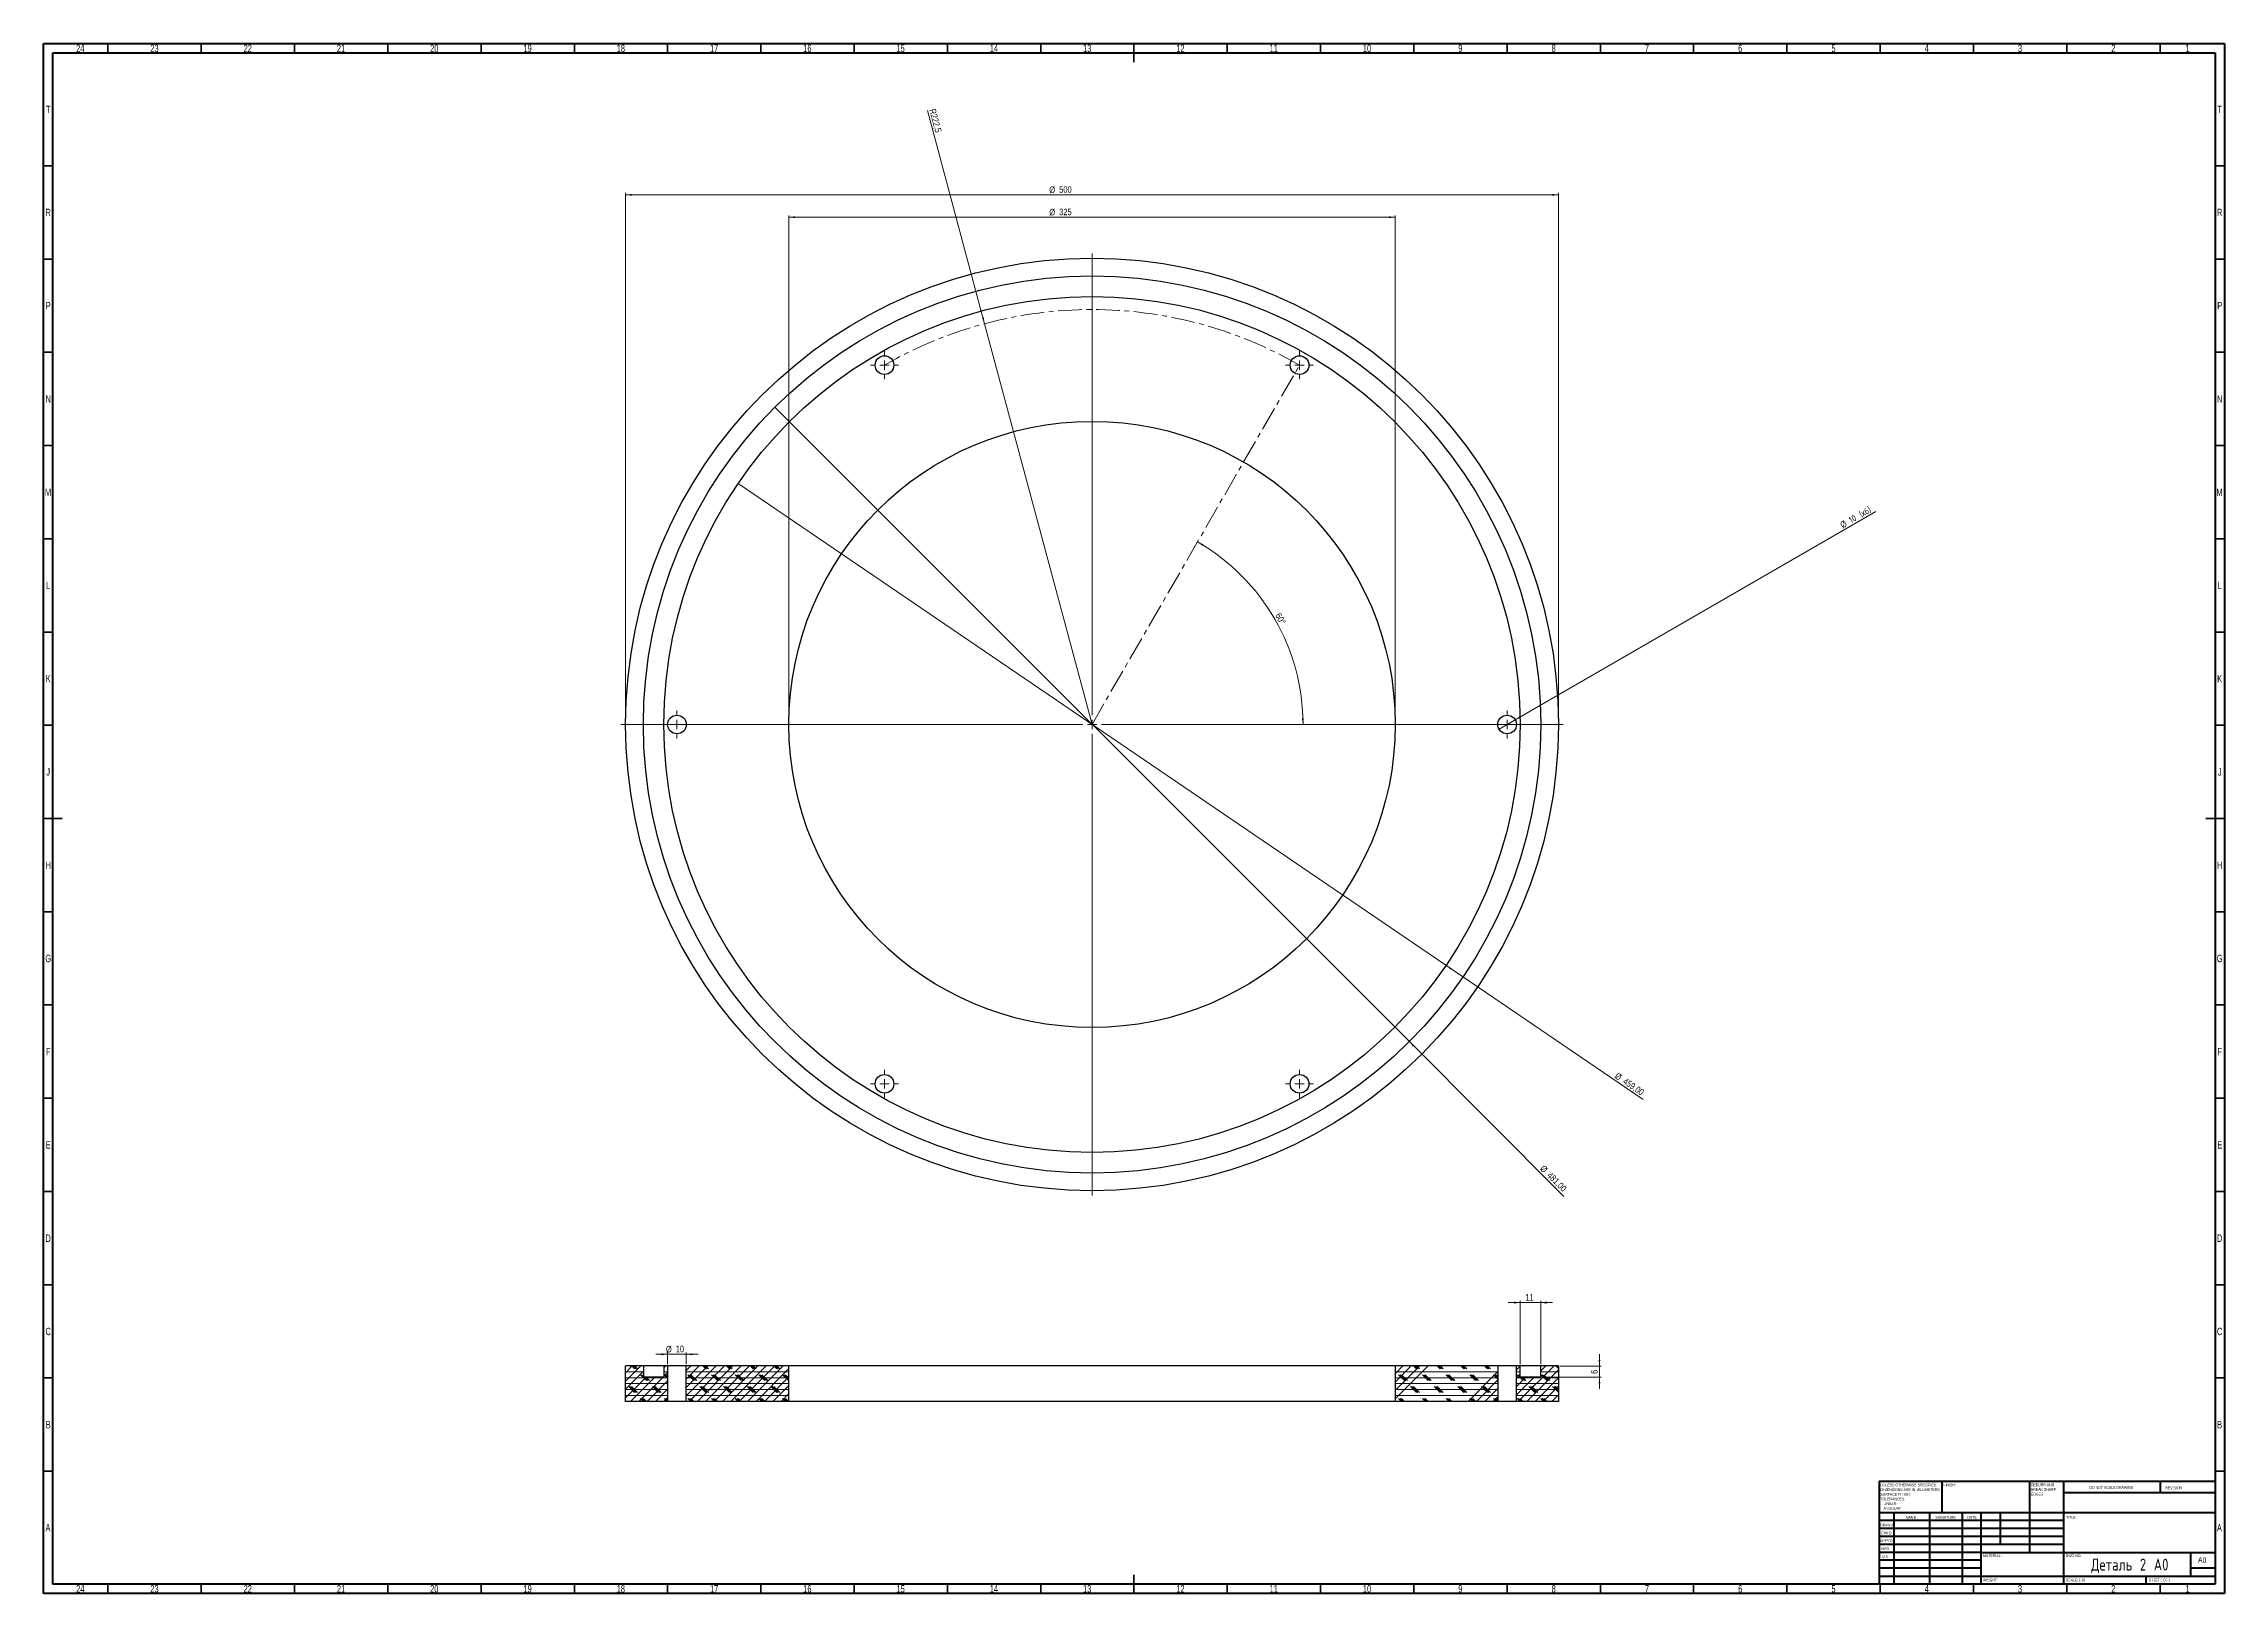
# Model space of a CAD drawing. Header units: millimetres. Extents: x 15 to 1184, y 5 to 836.
import ezdxf

# ---------------------------------------------------------------- set-up
doc = ezdxf.new("R2010")
doc.units = ezdxf.units.MM
doc.linetypes.add('CENTERX2', pattern=[20.32, 12.7, -2.54, 2.54, -2.54])
doc.styles.add('SLDTEXTSTYLE0', font='TXT', dxfattribs={"width": 0.75})
doc.styles.add('SLDTEXTSTYLE1', font='TXT', dxfattribs={"width": 0.686449})
doc.styles.add('SLDTEXTSTYLE2', font='TXT', dxfattribs={"width": 0.6875})
doc.styles.add('SLDTEXTSTYLE3', font='TXT', dxfattribs={"width": 0.75, "bigfont": 'bigfont'})
doc.dimstyles.new('SLDDIMSTYLE0', dxfattribs={"dimtxt": 3.5, "dimasz": 3.302, "dimexe": 0, "dimexo": 0.0625, "dimgap": 0.875, "dimtad": 1, "dimdec": 1, "dimrnd": 1e-09, "dimzin": 12, "dimdsep": 46, "dimtxsty": 'SLDTEXTSTYLE0', "dimsah": 1, "dimcen": 0, "dimadec": 0, "dimazin": 3, "dimtfac": 1, "dimtdec": 1, "dimtofl": 0, "dimtmove": 0, "dimatfit": 3, "dimfxl": 1, "dimfrac": 2, "dimtolj": 1, "dimtzin": 12, "dimarcsym": 0})
doc.dimstyles.new('SLDDIMSTYLE1', dxfattribs={"dimtxt": 3.5, "dimasz": 3.302, "dimexe": 0, "dimexo": 0.0625, "dimgap": 0.875, "dimtad": 1, "dimdec": 4, "dimzin": 12, "dimdsep": 46, "dimtxsty": 'SLDTEXTSTYLE0', "dimsah": 1, "dimcen": 0.09, "dimazin": 3, "dimtfac": 1, "dimtofl": 0, "dimtmove": 0, "dimatfit": 3, "dimfxl": 1, "dimfrac": 2, "dimtolj": 1, "dimtzin": 12, "dimarcsym": 0})
doc.dimstyles.new('SLDDIMSTYLE2', dxfattribs={"dimtxt": 3.5, "dimasz": 3.302, "dimexe": 0, "dimexo": 0.0625, "dimgap": 0.875, "dimtad": 1, "dimdec": 0, "dimrnd": 1e-09, "dimzin": 12, "dimdsep": 46, "dimtxsty": 'SLDTEXTSTYLE0', "dimsah": 1, "dimcen": 0.09, "dimadec": 0, "dimazin": 3, "dimtfac": 1, "dimtdec": 0, "dimtofl": 0, "dimtmove": 0, "dimatfit": 3, "dimfxl": 1, "dimfrac": 2, "dimtolj": 1, "dimtzin": 12, "dimarcsym": 0})
doc.dimstyles.new('SLDDIMSTYLE3', dxfattribs={"dimtxt": 3.5, "dimasz": 3.302, "dimexe": 0, "dimexo": 0.0625, "dimgap": 0.875, "dimtad": 1, "dimdec": 0, "dimrnd": 1e-09, "dimzin": 12, "dimdsep": 46, "dimtxsty": 'SLDTEXTSTYLE0', "dimblk1": 'NONE', "dimsah": 1, "dimcen": 0, "dimadec": 0, "dimazin": 3, "dimtfac": 1, "dimtdec": 0, "dimtmove": 0, "dimatfit": 3, "dimldrblk": 'NONE', "dimfxl": 1, "dimfrac": 2, "dimtolj": 1, "dimtzin": 12, "dimarcsym": 0})
doc.dimstyles.new('SLDDIMSTYLE4', dxfattribs={"dimtxt": 3.5, "dimasz": 3.302, "dimexe": 0, "dimexo": 0.0625, "dimgap": 0.875, "dimtad": 1, "dimrnd": 1e-09, "dimzin": 12, "dimdsep": 46, "dimtxsty": 'SLDTEXTSTYLE0', "dimblk1": 'NONE', "dimsah": 1, "dimcen": 0, "dimadec": 0, "dimazin": 3, "dimtfac": 1, "dimtmove": 0, "dimatfit": 3, "dimldrblk": 'NONE', "dimfxl": 1, "dimfrac": 2, "dimtolj": 1, "dimtzin": 12, "dimarcsym": 0})
doc.dimstyles.new('SLDDIMSTYLE5', dxfattribs={"dimtxt": 3.5, "dimasz": 3.302, "dimexe": 0, "dimexo": 0.0625, "dimgap": 0.875, "dimtad": 1, "dimdec": 0, "dimrnd": 1e-09, "dimzin": 12, "dimdsep": 46, "dimtxsty": 'SLDTEXTSTYLE0', "dimsah": 1, "dimcen": 0.09, "dimadec": 0, "dimazin": 3, "dimtfac": 1, "dimtdec": 0, "dimtmove": 0, "dimatfit": 0, "dimfxl": 1, "dimfrac": 2, "dimtolj": 1, "dimtzin": 12, "dimarcsym": 0})
pattern_1 = [(0, (0, 0), (0, 3.175), []), (135, (1.5875, -1.5875), (-6.35, -6.35), [4.49013, -4.49013]), (135, (2.381, -1.5875), (-6.35, -6.35), [4.49013, -4.49013]), (135, (3.175, -1.5875), (-6.35, -6.35), [4.49013, -4.49013])]

# ---------------------------------------------------------------- blocks, each defined once
blk = doc.blocks.new('SW_NOTE_0')
at = {"color": 0, "linetype": 'Continuous', "lineweight": 0, "char_height": 1.5, "attachment_point": 1, "style": 'SLDTEXTSTYLE0'}
for s, insert in [('UNLESS OTHERWISE SPECIFIED:', (0, 1.9)), ('TOLERANCES:', (0, -5.6)), ('DIMENSIONS ARE IN MILLIMETERS', (0, -0.6)), ('SURFACE FINISH:', (0, -3.1)), ('ANGULAR:', (1.7, -10.6)), ('LINEAR:', (1.7, -8.1))]:
    blk.add_mtext(s, dxfattribs=dict(at, insert=insert))
blk = doc.blocks.new('SW_NOTE_0_1')
at = {"color": 0, "linetype": 'Continuous', "lineweight": 0, "char_height": 1.5, "attachment_point": 1, "style": 'SLDTEXTSTYLE0'}
for s, insert in [('DEBURR AND', (0, 1.9)), ('BREAK SHARP', (0, -0.6)), ('EDGES', (0, -3.1))]:
    blk.add_mtext(s, dxfattribs=dict(at, insert=insert))
blk = doc.blocks.new('_D')
at = {"color": 7, "linetype": 'Continuous', "lineweight": 0}
for q in [(488.8, 800.2), (577, 470.9)]:
    blk.add_line((519.4, 685.8), q, dxfattribs=at)
at = {"color": 7, "linetype": 'Continuous', "lineweight": 18}
blk.add_solid([(519.4, 685.8), (519, 689.2), (518.1, 688.9)], dxfattribs=at)
at = {"color": 7, "linetype": 'Continuous', "lineweight": 18, "insert": (493.1, 801.4), "char_height": 3.5, "attachment_point": 1, "rotation": 285, "style": 'SLDTEXTSTYLE0'}
blk.add_mtext('R222,5', dxfattribs=at)
blk = doc.blocks.new('_D_1')
at = {"color": 7, "linetype": 'Continuous', "lineweight": 18}
blk.add_arc((577, 470.9), 113.1, 0, 60, dxfattribs=at)
for points in [[(633.5, 568.8), (636.1, 566.7), (636.6, 567.6)], [(690.1, 470.9), (690.5, 474.2), (689.5, 474.2)]]:
    blk.add_solid(points, dxfattribs=at)
at = {"color": 7, "linetype": 'Continuous', "lineweight": 18, "insert": (678.1, 531.1), "char_height": 3.5, "attachment_point": 1, "rotation": 299.0673, "style": 'SLDTEXTSTYLE0'}
blk.add_mtext('60°', dxfattribs=at)
blk = doc.blocks.new('_D_2')
at = {"color": 7, "linetype": 'Continuous', "lineweight": 0}
for p, q in [((327, 471.9), (327, 755.9)), ((327, 754.9), (827, 754.9)), ((827, 471.9), (827, 755.9))]:
    blk.add_line(p, q, dxfattribs=at)
at = {"color": 7, "linetype": 'Continuous', "lineweight": 18}
for points in [[(327, 754.9), (330.3, 754.4), (330.3, 755.4)], [(827, 754.9), (823.7, 755.4), (823.7, 754.4)]]:
    blk.add_solid(points, dxfattribs=at)
at = {"color": 7, "linetype": 'Continuous', "lineweight": 18, "char_height": 3.5, "attachment_point": 1, "style": 'SLDTEXTSTYLE0'}
for s, insert in [('%%c', (554.1, 759.4)), ('500', (559.4, 759.5))]:
    blk.add_mtext(s, dxfattribs=dict(at, insert=insert))
blk = doc.blocks.new('_D_3')
at = {"color": 7, "linetype": 'Continuous', "lineweight": 0}
for p, q in [((414.5, 471.9), (414.5, 743.9)), ((414.5, 742.9), (739.5, 742.9)), ((739.5, 471.9), (739.5, 743.9))]:
    blk.add_line(p, q, dxfattribs=at)
at = {"color": 7, "linetype": 'Continuous', "lineweight": 18}
for points in [[(414.5, 742.9), (417.8, 742.4), (417.8, 743.4)], [(739.5, 742.9), (736.2, 743.4), (736.2, 742.4)]]:
    blk.add_solid(points, dxfattribs=at)
at = {"color": 7, "linetype": 'Continuous', "lineweight": 18, "char_height": 3.5, "attachment_point": 1, "style": 'SLDTEXTSTYLE0'}
for s, insert in [('%%c', (554.1, 747.4)), ('325', (559.4, 747.5))]:
    blk.add_mtext(s, dxfattribs=dict(at, insert=insert))
blk = doc.blocks.new('_D_4')
at = {"color": 7, "linetype": 'Continuous', "lineweight": 0}
for q in [(997.2, 585.1), (795.2, 468.4)]:
    blk.add_line((803.8, 473.4), q, dxfattribs=at)
at = {"color": 7, "linetype": 'Continuous', "lineweight": 18}
blk.add_solid([(803.8, 473.4), (806.9, 474.6), (806.4, 475.5)], dxfattribs=at)
at = {"color": 7, "linetype": 'Continuous', "lineweight": 18, "char_height": 3.5, "attachment_point": 1, "rotation": 30}
for s, insert, style in [('10 (х6)', (982.2, 581.7), 'SLDTEXTSTYLE3'), ('%%c', (977.6, 579), 'SLDTEXTSTYLE0')]:
    blk.add_mtext(s, dxfattribs=dict(at, insert=insert, style=style))
blk = doc.blocks.new('_None')
blk = doc.blocks.new('_D_5')
at = {"color": 7, "linetype": 'Continuous', "lineweight": 0}
for q in [(406.9, 641), (830, 217.9)]:
    blk.add_line((747.1, 300.9), q, dxfattribs=at)
at = {"color": 7, "linetype": 'Continuous', "lineweight": 18}
blk.add_solid([(747.1, 300.9), (749, 298.2), (749.8, 298.9)], dxfattribs=at)
at = {"color": 7, "linetype": 'Continuous', "lineweight": 18, "char_height": 3.5, "attachment_point": 1, "rotation": 315, "style": 'SLDTEXTSTYLE0'}
for s, insert in [('%%c', (819.4, 234.9)), ('481,00', (823.1, 231.2))]:
    blk.add_mtext(s, dxfattribs=dict(at, insert=insert))
blk = doc.blocks.new('_D_6')
at = {"color": 7, "linetype": 'Continuous', "lineweight": 0}
for q in [(387.3, 600.1), (872.4, 269.8)]:
    blk.add_line((766.7, 341.8), q, dxfattribs=at)
at = {"color": 7, "linetype": 'Continuous', "lineweight": 18}
blk.add_solid([(766.7, 341.8), (769.2, 339.5), (769.7, 340.3)], dxfattribs=at)
at = {"color": 7, "linetype": 'Continuous', "lineweight": 18, "char_height": 3.5, "attachment_point": 1, "rotation": 325.7544, "style": 'SLDTEXTSTYLE0'}
for s, insert in [('%%c', (858.8, 284.5)), ('459,00', (863.2, 281.6))]:
    blk.add_mtext(s, dxfattribs=dict(at, insert=insert))
blk = doc.blocks.new('SW_CENTERMARKSYMBOL_0')
at = {"color": 0, "linetype": 'Continuous', "lineweight": 18}
for p, q in [((0, 5), (0, 252.5)), ((-5, 0), (-252.5, 0)), ((0, 0), (-2.5, 0)), ((0, 0), (0, 2.5)), ((0, 0), (0, -2.5)), ((0, 0), (2.5, 0)), ((5, 0), (252.5, 0)), ((0, -5), (0, -252.5))]:
    blk.add_line(p, q, dxfattribs=at)
blk = doc.blocks.new('SW_CENTERMARKSYMBOL_1')
at = {"color": 0, "linetype": 'Continuous', "lineweight": 18}
for p, q in [((-5, 0), (-7.5, 0)), ((0, 0), (-2.5, 0)), ((0, 5), (0, 7.5)), ((0, 0), (0, 2.5)), ((0, 0), (0, -2.5)), ((0, 0), (2.5, 0)), ((5, 0), (7.5, 0)), ((0, -5), (0, -7.5))]:
    blk.add_line(p, q, dxfattribs=at)
blk = doc.blocks.new('SW_CENTERMARKSYMBOL_2')
at = {"color": 0, "linetype": 'Continuous', "lineweight": 18}
for p, q in [((-5, 0), (-7.5, 0)), ((0, 0), (-2.5, 0)), ((0, 5), (0, 7.5)), ((0, 0), (0, 2.5)), ((0, 0), (0, -2.5)), ((0, 0), (2.5, 0)), ((5, 0), (7.5, 0)), ((0, -5), (0, -7.5))]:
    blk.add_line(p, q, dxfattribs=at)
blk = doc.blocks.new('SW_CENTERMARKSYMBOL_3')
at = {"color": 0, "linetype": 'Continuous', "lineweight": 18}
for p, q in [((-5, 0), (-7.5, 0)), ((0, 0), (-2.5, 0)), ((0, 5), (0, 7.5)), ((0, 0), (0, 2.5)), ((0, 0), (0, -2.5)), ((0, 0), (2.5, 0)), ((5, 0), (7.5, 0)), ((0, -5), (0, -7.5))]:
    blk.add_line(p, q, dxfattribs=at)
blk = doc.blocks.new('SW_CENTERMARKSYMBOL_4')
at = {"color": 0, "linetype": 'Continuous', "lineweight": 18}
for p, q in [((-5, 0), (-7.5, 0)), ((0, 0), (-2.5, 0)), ((0, 5), (0, 7.5)), ((0, 0), (0, 2.5)), ((0, 0), (0, -2.5)), ((0, 0), (2.5, 0)), ((5, 0), (7.5, 0)), ((0, -5), (0, -7.5))]:
    blk.add_line(p, q, dxfattribs=at)
blk = doc.blocks.new('SW_CENTERMARKSYMBOL_5')
at = {"color": 0, "linetype": 'Continuous', "lineweight": 18}
for p, q in [((-5, 0), (-7.5, 0)), ((0, 0), (-2.5, 0)), ((0, 5), (0, 7.5)), ((0, 0), (0, 2.5)), ((0, 0), (0, -2.5)), ((0, 0), (2.5, 0)), ((5, 0), (7.5, 0)), ((0, -5), (0, -7.5))]:
    blk.add_line(p, q, dxfattribs=at)
blk = doc.blocks.new('SW_CENTERMARKSYMBOL_6')
at = {"color": 0, "linetype": 'Continuous', "lineweight": 18}
for p, q in [((-5, 0), (-7.5, 0)), ((0, 0), (-2.5, 0)), ((0, 5), (0, 7.5)), ((0, 0), (0, 2.5)), ((0, 0), (0, -2.5)), ((0, 0), (2.5, 0)), ((5, 0), (7.5, 0)), ((0, -5), (0, -7.5))]:
    blk.add_line(p, q, dxfattribs=at)
blk = doc.blocks.new('SW_HATCH_0')
at = {"color": 0, "linetype": 'Continuous', "lineweight": 0}
for p, q in [((0, 0), (-3.6, -3.6)), ((4.5, 0), (-3.6, -8.1)), ((18, 0), (16.9, -1)), ((5.9, -3), (-3.6, -12.5)), ((7.5, -6), (-3.6, -17)), ((12, -6), (-1, -19)), ((16.5, -6), (3.5, -19)), ((18.9, -8), (7.9, -19)), ((18.9, -3.5), (16.9, -5.5)), ((18.9, -12.5), (12.4, -19)), ((18.9, -17), (16.9, -19))]:
    blk.add_line(p, q, dxfattribs=at)
blk = doc.blocks.new('SW_HATCH_1')
at = {"color": 0, "linetype": 'Continuous', "lineweight": 0}
for p, q in [((0, 0), (-2.5, -2.5)), ((4.5, 0), (-2.5, -7)), ((9, 0), (-2.5, -11.5)), ((13.5, 0), (-2.5, -16)), ((18, 0), (-1, -19)), ((22.5, 0), (3.5, -19)), ((26.9, 0), (7.9, -19)), ((31.4, 0), (12.4, -19)), ((35.9, 0), (16.9, -19)), ((40.4, 0), (21.4, -19)), ((44.9, 0), (25.9, -19)), ((49.4, 0), (30.4, -19)), ((52.5, -1.4), (34.9, -19)), ((52.5, -5.9), (39.4, -19)), ((52.5, -10.4), (43.9, -19)), ((52.5, -14.8), (48.4, -19))]:
    blk.add_line(p, q, dxfattribs=at)
blk = doc.blocks.new('SW_HATCH_2')
at = {"color": 0, "linetype": 'Continuous', "lineweight": 0}
for p, q in [((0, 0), (-4.2, -4.2)), ((4.5, 0), (-4.2, -8.6)), ((9, 0), (-4.2, -13.1)), ((13.5, 0), (-4.2, -17.6)), ((50.8, -3), (34.9, -19)), ((50.8, -7.5), (39.4, -19)), ((50.8, -12), (43.9, -19)), ((50.8, -16.5), (48.4, -19))]:
    blk.add_line(p, q, dxfattribs=at)
blk = doc.blocks.new('SW_HATCH_3')
at = {"color": 0, "linetype": 'Continuous', "lineweight": 0}
for p, q in [((0, 0), (-2, -2)), ((18, 0), (-1, -19)), ((13.5, 0), (11, -2.5)), ((0, -4.5), (-2, -6.5)), ((3, -6), (-2, -11)), ((7.5, -6), (-2, -15.5)), ((20.5, -2), (3.5, -19)), ((20.5, -6.4), (8, -19)), ((20.5, -10.9), (12.4, -19)), ((20.5, -15.4), (16.9, -19))]:
    blk.add_line(p, q, dxfattribs=at)
blk = doc.blocks.new('_D_7')
at = {"color": 7, "linetype": 'Continuous', "lineweight": 0}
for p, q in [((849, 126.9), (849, 133.3)), ((818.5, 120.9), (850, 120.9)), ((828, 126.9), (850, 126.9)), ((849, 120.9), (849, 126.9)), ((849, 120.9), (849, 114.6))]:
    blk.add_line(p, q, dxfattribs=at)
at = {"color": 7, "linetype": 'Continuous', "lineweight": 18}
for points in [[(849, 126.9), (849.5, 130.2), (848.5, 130.2)], [(849, 120.9), (848.5, 117.6), (849.5, 117.6)]]:
    blk.add_solid(points, dxfattribs=at)
at = {"color": 7, "linetype": 'Continuous', "lineweight": 18, "insert": (844.5, 122.7), "char_height": 3.5, "attachment_point": 1, "rotation": 90, "style": 'SLDTEXTSTYLE0'}
blk.add_mtext('6', dxfattribs=at)
blk = doc.blocks.new('_D_8')
at = {"color": 7, "linetype": 'Continuous', "lineweight": 0}
for p, q in [((806.5, 160.9), (800.1, 160.9)), ((806.5, 127.9), (806.5, 161.9)), ((817.5, 160.9), (806.5, 160.9)), ((817.5, 127.9), (817.5, 161.9)), ((817.5, 160.9), (823.8, 160.9))]:
    blk.add_line(p, q, dxfattribs=at)
at = {"color": 7, "linetype": 'Continuous', "lineweight": 18}
for points in [[(806.5, 160.9), (803.2, 161.5), (803.2, 160.4)], [(817.5, 160.9), (820.8, 160.4), (820.8, 161.5)]]:
    blk.add_solid(points, dxfattribs=at)
at = {"color": 7, "linetype": 'Continuous', "lineweight": 18, "insert": (809.3, 165.5), "char_height": 3.5, "attachment_point": 1, "style": 'SLDTEXTSTYLE0'}
blk.add_mtext('11', dxfattribs=at)
blk = doc.blocks.new('_D_9')
at = {"color": 7, "linetype": 'Continuous', "lineweight": 0}
for p, q in [((349.5, 133.2), (343.1, 133.2)), ((349.5, 127.9), (349.5, 134.2)), ((359.5, 133.2), (349.5, 133.2)), ((359.5, 127.9), (359.5, 134.2)), ((359.5, 133.2), (365.8, 133.2))]:
    blk.add_line(p, q, dxfattribs=at)
at = {"color": 7, "linetype": 'Continuous', "lineweight": 18}
for points in [[(349.5, 133.2), (346.2, 133.7), (346.2, 132.7)], [(359.5, 133.2), (362.8, 132.7), (362.8, 133.7)]]:
    blk.add_solid(points, dxfattribs=at)
at = {"color": 7, "linetype": 'Continuous', "lineweight": 18, "char_height": 3.5, "attachment_point": 1, "style": 'SLDTEXTSTYLE0'}
for s, insert in [('%%c', (348.6, 137.7)), ('10', (353.8, 137.8))]:
    blk.add_mtext(s, dxfattribs=dict(at, insert=insert))

msp = doc.modelspace()

# ---------------------------------------------------------------- hatches: boundary and pattern name
at = {"linetype": 'Continuous', "lineweight": 18}
h = msp.add_hatch(dxfattribs=at)
h.set_pattern_fill('CORK', style=0)
h.set_pattern_definition(pattern_1)
h.paths.add_polyline_path([(336.49801, 126.94414), (326.99801, 126.94414), (326.99801, 107.94414), (349.49801, 107.94414), (349.49801, 126.94414), (347.49801, 126.94414), (347.49801, 120.94414), (336.49801, 120.94414)], flags=0)
h = msp.add_hatch(dxfattribs=at)
h.set_pattern_fill('CORK', style=0)
h.set_pattern_definition(pattern_1)
h.paths.add_polyline_path([(414.49801, 107.94414), (414.49801, 126.94414), (359.49801, 126.94414), (359.49801, 107.94414)], flags=0)
h = msp.add_hatch(dxfattribs=at)
h.set_pattern_fill('CORK', style=0)
h.set_pattern_definition(pattern_1)
h.paths.add_polyline_path([(739.49801, 126.94414), (739.49801, 107.94414), (794.49801, 107.94414), (794.49801, 126.94414)], flags=0)
h = msp.add_hatch(dxfattribs=at)
h.set_pattern_fill('CORK', style=0)
h.set_pattern_definition(pattern_1)
h.paths.add_polyline_path([(826.99801, 126.94414), (817.49801, 126.94414), (817.49801, 120.94414), (806.49801, 120.94414), (806.49801, 126.94414), (804.49801, 126.94414), (804.49801, 107.94414), (826.99801, 107.94414)], flags=0)

# ---------------------------------------------------------------- linework, layer by layer
at = {"color": 7, "linetype": 'Continuous', "lineweight": 70}
for p, q in [((15, 5), (15, 836)), ((15, 836), (1184, 836)), ((20, 10), (20, 831)), ((20, 831), (1179, 831)), ((1179, 831), (1179, 10)), ((1184, 836), (1184, 5)), ((1184, 5), (15, 5)), ((1179, 10), (20, 10))]:
    msp.add_line(p, q, dxfattribs=at)
at = {"color": 7, "linetype": 'Continuous', "lineweight": 35}
for p, q in [((49.5, 831), (49.5, 836)), ((99.5, 831), (99.5, 836)), ((149.5, 831), (149.5, 836)), ((199.5, 831), (199.5, 836)), ((249.5, 831), (249.5, 836)), ((299.5, 831), (299.5, 836)), ((349.5, 831), (349.5, 836)), ((399.5, 831), (399.5, 836)), ((449.5, 831), (449.5, 836)), ((499.5, 831), (499.5, 836)), ((549.5, 831), (549.5, 836)), ((599.5, 836), (599.5, 826)), ((599.5, 831), (599.5, 836)), ((649.5, 831), (649.5, 836)), ((699.5, 831), (699.5, 836)), ((749.5, 831), (749.5, 836)), ((799.5, 831), (799.5, 836)), ((849.5, 831), (849.5, 836)), ((899.5, 831), (899.5, 836)), ((949.5, 831), (949.5, 836)), ((999.5, 831), (999.5, 836)), ((1049.5, 831), (1049.5, 836)), ((1099.5, 831), (1099.5, 836)), ((1149.5, 831), (1149.5, 836)), ((20, 770.5), (15, 770.5)), ((1179, 770.5), (1184, 770.5)), ((20, 720.5), (15, 720.5)), ((1179, 720.5), (1184, 720.5)), ((20, 670.5), (15, 670.5)), ((1179, 670.5), (1184, 670.5)), ((20, 620.5), (15, 620.5)), ((1179, 620.5), (1184, 620.5)), ((20, 570.5), (15, 570.5)), ((1179, 570.5), (1184, 570.5)), ((20, 520.5), (15, 520.5)), ((1179, 520.5), (1184, 520.5)), ((20, 470.5), (15, 470.5)), ((1179, 470.5), (1184, 470.5)), ((15, 420.5), (25, 420.5)), ((20, 420.5), (15, 420.5)), ((1184, 420.5), (1174, 420.5)), ((1179, 420.5), (1184, 420.5)), ((20, 370.5), (15, 370.5)), ((1179, 370.5), (1184, 370.5)), ((20, 320.5), (15, 320.5)), ((1179, 320.5), (1184, 320.5)), ((20, 270.5), (15, 270.5)), ((1179, 270.5), (1184, 270.5)), ((20, 220.5), (15, 220.5)), ((1179, 220.5), (1184, 220.5)), ((20, 170.5), (15, 170.5)), ((1179, 170.5), (1184, 170.5)), ((20, 120.5), (15, 120.5)), ((1179, 120.5), (1184, 120.5)), ((20, 70.5), (15, 70.5)), ((1179, 70.5), (1184, 70.5)), ((599.5, 5), (599.5, 15)), ((49.5, 10), (49.5, 5)), ((99.5, 10), (99.5, 5)), ((149.5, 10), (149.5, 5)), ((199.5, 10), (199.5, 5)), ((249.5, 10), (249.5, 5)), ((299.5, 10), (299.5, 5)), ((349.5, 10), (349.5, 5)), ((399.5, 10), (399.5, 5)), ((449.5, 10), (449.5, 5)), ((499.5, 10), (499.5, 5)), ((549.5, 10), (549.5, 5)), ((599.5, 10), (599.5, 5)), ((649.5, 10), (649.5, 5)), ((699.5, 10), (699.5, 5)), ((749.5, 10), (749.5, 5)), ((799.5, 10), (799.5, 5)), ((849.5, 10), (849.5, 5)), ((899.5, 10), (899.5, 5)), ((949.5, 10), (949.5, 5)), ((999.5, 10), (999.5, 5)), ((1049.5, 10), (1049.5, 5)), ((1099.5, 10), (1099.5, 5)), ((1149.5, 10), (1149.5, 5))]:
    msp.add_line(p, q, dxfattribs=at)
at = {"color": 7, "linetype": 'CENTERX2', "lineweight": 18}
msp.add_line((576.99801, 470.91122), (688.24801, 663.60187), dxfattribs=at)
at = {"color": 7, "linetype": 'Continuous', "lineweight": 25}
for p, q in [((326.99801, 107.94414), (326.99801, 126.94414)), ((336.49801, 126.94414), (326.99801, 126.94414)), ((336.49801, 126.94414), (336.49801, 120.94414)), ((347.49801, 126.94414), (336.49801, 126.94414)), ((347.49801, 120.94414), (336.49801, 120.94414)), ((347.49801, 126.94414), (347.49801, 120.94414)), ((349.49801, 126.94414), (347.49801, 126.94414)), ((349.49801, 126.94414), (349.49801, 107.94414)), ((359.49801, 126.94414), (349.49801, 126.94414)), ((359.49801, 107.94414), (359.49801, 126.94414)), ((414.49801, 126.94414), (359.49801, 126.94414)), ((414.49801, 107.94414), (414.49801, 126.94414)), ((739.49801, 126.94414), (414.49801, 126.94414)), ((739.49801, 126.94414), (739.49801, 107.94414)), ((794.49801, 126.94414), (739.49801, 126.94414)), ((794.49801, 126.94414), (794.49801, 107.94414)), ((804.49801, 126.94414), (794.49801, 126.94414)), ((804.49801, 107.94414), (804.49801, 126.94414)), ((806.49801, 126.94414), (804.49801, 126.94414)), ((817.49801, 126.94414), (806.49801, 126.94414)), ((806.49801, 120.94414), (806.49801, 126.94414)), ((817.49801, 120.94414), (806.49801, 120.94414)), ((817.49801, 120.94414), (817.49801, 126.94414)), ((826.99801, 126.94414), (817.49801, 126.94414)), ((826.99801, 126.94414), (826.99801, 107.94414)), ((349.49801, 107.94414), (326.99801, 107.94414)), ((359.49801, 107.94414), (349.49801, 107.94414)), ((414.49801, 107.94414), (359.49801, 107.94414)), ((739.49801, 107.94414), (414.49801, 107.94414)), ((794.49801, 107.94414), (739.49801, 107.94414)), ((804.49801, 107.94414), (794.49801, 107.94414)), ((826.99801, 107.94414), (804.49801, 107.94414))]:
    msp.add_line(p, q, dxfattribs=at)
at = {"color": 7, "linetype": 'Continuous', "lineweight": 50}
for p, q in [((999, 65.25), (1179, 65.25)), ((999, 65.25), (999, 10)), ((1032.8, 48.25), (1032.8, 65.25)), ((1079.6, 65.25), (1079.6, 27)), ((1097.8, 65.25), (1097.8, 10)), ((1179, 58.875), (1097.8, 58.875)), ((1149.8, 58.875), (1149.8, 65.25)), ((1179, 48.25), (999, 48.25)), ((1006.8, 48.25), (1006.8, 10)), ((1025.99095, 48.25), (1025.99095, 10)), ((1043.39893, 48.25), (1043.39893, 10)), ((1053.6, 10), (1053.6, 48.25)), ((1064, 31.25), (1064, 48.25)), ((1097.8, 44), (999, 44)), ((1097.8, 39.75), (999, 39.75)), ((1097.8, 35.5), (999, 35.5)), ((1097.8, 31.25), (999, 31.25)), ((1053.6, 27), (999, 27)), ((1053.6, 27), (1179, 27)), ((1166, 14.25), (1166, 27)), ((1053.6, 22.74993), (999, 22.74993)), ((1053.6, 18.5), (999, 18.5)), ((999, 14.25), (1179, 14.25)), ((1142, 10), (1142, 14.25)), ((1179, 18.5), (1166, 18.5))]:
    msp.add_line(p, q, dxfattribs=at)
at = {"color": 7, "linetype": 'Continuous', "lineweight": 25}
for centre, radius in [((576.99801, 470.91122), 250), ((576.99801, 470.91122), 240.5), ((576.99801, 470.91122), 229.5), ((465.74801, 663.60187), 5), ((688.24801, 663.60187), 5), ((576.99801, 470.91122), 162.5), ((354.49801, 470.91122), 5), ((799.49801, 470.91122), 5), ((465.74801, 278.22057), 5), ((688.24801, 278.22057), 5)]:
    msp.add_circle(centre, radius, dxfattribs=at)
at = {"color": 7, "linetype": 'CENTERX2', "lineweight": 18}
msp.add_arc((576.99801, 470.91122), 222.5, 60, 120, dxfattribs=at)

# ---------------------------------------------------------------- block references
at = {"color": 7, "linetype": 'Continuous', "lineweight": 0}
for name, p in [('SW_CENTERMARKSYMBOL_0', (576.99801, 470.91122)), ('SW_CENTERMARKSYMBOL_6', (465.74801, 663.60187)), ('SW_CENTERMARKSYMBOL_1', (688.24801, 663.60187)), ('SW_CENTERMARKSYMBOL_5', (354.49801, 470.91122)), ('SW_CENTERMARKSYMBOL_2', (799.49801, 470.91122)), ('SW_CENTERMARKSYMBOL_4', (465.74801, 278.22057)), ('SW_CENTERMARKSYMBOL_3', (688.24801, 278.22057)), ('SW_HATCH_0', (330.56071, 126.94414)), ('SW_HATCH_1', (361.99161, 126.94414)), ('SW_HATCH_2', (743.65249, 126.94414)), ('SW_HATCH_3', (806.49801, 126.92786)), ('SW_NOTE_0', (999.59367, 61.98737)), ('SW_NOTE_0_1', (1080.30922, 62.06949))]:
    msp.add_blockref(name, p, dxfattribs=at)

# ---------------------------------------------------------------- texts
for s, insert, char_height, attachment_point, style in [('24', (34.67007, 835.44183), 3.96875, 2, 'SLDTEXTSTYLE0'), ('23', (74.42007, 835.44183), 3.96875, 2, 'SLDTEXTSTYLE0'), ('22', (124.42007, 835.44183), 3.96875, 2, 'SLDTEXTSTYLE0'), ('21', (174.42007, 835.44183), 3.96875, 2, 'SLDTEXTSTYLE0'), ('20', (224.42007, 835.44183), 3.96875, 2, 'SLDTEXTSTYLE0'), ('19', (274.42007, 835.44183), 3.96875, 2, 'SLDTEXTSTYLE0'), ('18', (324.42007, 835.44183), 3.96875, 2, 'SLDTEXTSTYLE0'), ('17', (374.42007, 835.44183), 3.96875, 2, 'SLDTEXTSTYLE0'), ('16', (424.42007, 835.44183), 3.96875, 2, 'SLDTEXTSTYLE0'), ('15', (474.42007, 835.44183), 3.96875, 2, 'SLDTEXTSTYLE0'), ('14', (524.42007, 835.44183), 3.96875, 2, 'SLDTEXTSTYLE0'), ('13', (574.42007, 835.44183), 3.96875, 2, 'SLDTEXTSTYLE0'), ('12', (624.42007, 835.44183), 3.96875, 2, 'SLDTEXTSTYLE0'), ('11', (674.42007, 835.44183), 3.96875, 2, 'SLDTEXTSTYLE0'), ('10', (724.42007, 835.44183), 3.96875, 2, 'SLDTEXTSTYLE0'), ('9', (774.46004, 835.44183), 3.96875, 2, 'SLDTEXTSTYLE0'), ('8', (824.46004, 835.44183), 3.96875, 2, 'SLDTEXTSTYLE0'), ('7', (874.46004, 835.44183), 3.96875, 2, 'SLDTEXTSTYLE0'), ('6', (924.46004, 835.44183), 3.96875, 2, 'SLDTEXTSTYLE0'), ('5', (974.46004, 835.44183), 3.96875, 2, 'SLDTEXTSTYLE0'), ('4', (1024.46004, 835.44183), 3.96875, 2, 'SLDTEXTSTYLE0'), ('3', (1074.46004, 835.44183), 3.96875, 2, 'SLDTEXTSTYLE0'), ('2', (1124.46004, 835.44183), 3.96875, 2, 'SLDTEXTSTYLE0'), ('1', (1164.21004, 835.44183), 3.96875, 2, 'SLDTEXTSTYLE0'), ('T', (17.48806, 802.69183), 3.96875, 2, 'SLDTEXTSTYLE0'), ('T', (1181.48806, 802.69183), 3.96875, 2, 'SLDTEXTSTYLE0'), ('R', (17.44442, 747.44183), 3.96875, 2, 'SLDTEXTSTYLE0'), ('R', (1181.44442, 747.44183), 3.96875, 2, 'SLDTEXTSTYLE0'), ('P', (17.48484, 697.44183), 3.96875, 2, 'SLDTEXTSTYLE0'), ('P', (1181.48484, 697.44183), 3.96875, 2, 'SLDTEXTSTYLE0'), ('N', (17.46371, 647.44183), 3.96875, 2, 'SLDTEXTSTYLE0'), ('N', (1181.46371, 647.44183), 3.96875, 2, 'SLDTEXTSTYLE0'), ('M', (17.36174, 597.44183), 3.96875, 2, 'SLDTEXTSTYLE0'), ('M', (1181.36174, 597.44183), 3.96875, 2, 'SLDTEXTSTYLE0'), ('L', (17.45452, 547.44183), 3.96875, 2, 'SLDTEXTSTYLE0'), ('L', (1181.45452, 547.44183), 3.96875, 2, 'SLDTEXTSTYLE0'), ('K', (17.48852, 497.44183), 3.96875, 2, 'SLDTEXTSTYLE0'), ('K', (1181.48852, 497.44183), 3.96875, 2, 'SLDTEXTSTYLE0'), ('J', (17.46509, 447.44183), 3.96875, 2, 'SLDTEXTSTYLE0'), ('J', (1181.46509, 447.44183), 3.96875, 2, 'SLDTEXTSTYLE0'), ('H', (17.49035, 397.44183), 3.96875, 2, 'SLDTEXTSTYLE0'), ('H', (1181.49035, 397.44183), 3.96875, 2, 'SLDTEXTSTYLE0'), ('G', (17.48668, 347.44183), 3.96875, 2, 'SLDTEXTSTYLE0'), ('G', (1181.48668, 347.44183), 3.96875, 2, 'SLDTEXTSTYLE0'), ('F', (17.45774, 297.44183), 3.96875, 2, 'SLDTEXTSTYLE0'), ('F', (1181.45774, 297.44183), 3.96875, 2, 'SLDTEXTSTYLE0'), ('E', (17.50781, 247.44183), 3.96875, 2, 'SLDTEXTSTYLE0'), ('E', (1181.50781, 247.44183), 3.96875, 2, 'SLDTEXTSTYLE0'), ('D', (17.45269, 197.44183), 3.96875, 2, 'SLDTEXTSTYLE0'), ('D', (1181.45269, 197.44183), 3.96875, 2, 'SLDTEXTSTYLE0'), ('C', (17.45866, 147.44183), 3.96875, 2, 'SLDTEXTSTYLE0'), ('C', (1181.45866, 147.44183), 3.96875, 2, 'SLDTEXTSTYLE0'), ('B', (17.4706, 97.44183), 3.96875, 2, 'SLDTEXTSTYLE0'), ('B', (1181.4706, 97.44183), 3.96875, 2, 'SLDTEXTSTYLE0'), ('FINISH:', (1033.37129, 63.91927), 1.5, 1, 'SLDTEXTSTYLE0'), ('DO NOT SCALE DRAWING', (1111.61464, 62.53299), 1.5, 1, 'SLDTEXTSTYLE0'), ('REVISION', (1152.32758, 62.33491), 1.5, 1, 'SLDTEXTSTYLE0'), ('A', (17.33969, 42.19183), 3.96875, 2, 'SLDTEXTSTYLE0'), ('DRAWN', (999.64336, 42.38478), 1.5, 1, 'SLDTEXTSTYLE1'), ("CHK'D", (999.93922, 38.16185), 1.5, 1, 'SLDTEXTSTYLE0'), ('NAME', (1013.32224, 46.50148), 1.5, 1, 'SLDTEXTSTYLE0'), ('SIGNATURE', (1029.03359, 46.56176), 1.5, 1, 'SLDTEXTSTYLE0'), ('DATE', (1046.2147, 46.57618), 1.5, 1, 'SLDTEXTSTYLE0'), ('TITLE:', (1099.09016, 46.57618), 1.5, 1, 'SLDTEXTSTYLE0'), ('A', (1181.33969, 42.19183), 3.96875, 2, 'SLDTEXTSTYLE0'), ("APPV'D", (999.40172, 34.06587), 1.5, 1, 'SLDTEXTSTYLE0'), ('MFG', (1000.12401, 29.71578), 1.5, 1, 'SLDTEXTSTYLE0'), ('Q.A', (1000.50904, 25.50466), 1.5, 1, 'SLDTEXTSTYLE0'), ('MATERIAL:', (1054.64586, 25.98606), 1.5, 1, 'SLDTEXTSTYLE0'), ('DWG NO.', (1098.953, 25.98606), 1.5, 1, 'SLDTEXTSTYLE0'), ('Деталь 2 А0', (1133.32405, 23.60691), 6.35, 2, 'SLDTEXTSTYLE3'), ('A0', (1169.87116, 24.40639), 2.910417, 1, 'SLDTEXTSTYLE0'), ('WEIGHT:', (1054.61781, 12.94931), 1.4986, 1, 'SLDTEXTSTYLE0'), ('SCALE:1:10', (1099.07397, 12.90009), 1.5, 1, 'SLDTEXTSTYLE0'), ('SHEET 1 OF 1', (1143.47829, 12.90009), 1.5, 1, 'SLDTEXTSTYLE2'), ('24', (34.67007, 9.44183), 3.96875, 2, 'SLDTEXTSTYLE0'), ('23', (74.42007, 9.44183), 3.96875, 2, 'SLDTEXTSTYLE0'), ('22', (124.42007, 9.44183), 3.96875, 2, 'SLDTEXTSTYLE0'), ('21', (174.42007, 9.44183), 3.96875, 2, 'SLDTEXTSTYLE0'), ('20', (224.42007, 9.44183), 3.96875, 2, 'SLDTEXTSTYLE0'), ('19', (274.42007, 9.44183), 3.96875, 2, 'SLDTEXTSTYLE0'), ('18', (324.42007, 9.44183), 3.96875, 2, 'SLDTEXTSTYLE0'), ('17', (374.42007, 9.44183), 3.96875, 2, 'SLDTEXTSTYLE0'), ('16', (424.42007, 9.44183), 3.96875, 2, 'SLDTEXTSTYLE0'), ('15', (474.42007, 9.44183), 3.96875, 2, 'SLDTEXTSTYLE0'), ('14', (524.42007, 9.44183), 3.96875, 2, 'SLDTEXTSTYLE0'), ('13', (574.42007, 9.44183), 3.96875, 2, 'SLDTEXTSTYLE0'), ('12', (624.42007, 9.44183), 3.96875, 2, 'SLDTEXTSTYLE0'), ('11', (674.42007, 9.44183), 3.96875, 2, 'SLDTEXTSTYLE0'), ('10', (724.42007, 9.44183), 3.96875, 2, 'SLDTEXTSTYLE0'), ('9', (774.46004, 9.44183), 3.96875, 2, 'SLDTEXTSTYLE0'), ('8', (824.46004, 9.44183), 3.96875, 2, 'SLDTEXTSTYLE0'), ('7', (874.46004, 9.44183), 3.96875, 2, 'SLDTEXTSTYLE0'), ('6', (924.46004, 9.44183), 3.96875, 2, 'SLDTEXTSTYLE0'), ('5', (974.46004, 9.44183), 3.96875, 2, 'SLDTEXTSTYLE0'), ('4', (1024.46004, 9.44183), 3.96875, 2, 'SLDTEXTSTYLE0'), ('3', (1074.46004, 9.44183), 3.96875, 2, 'SLDTEXTSTYLE0'), ('2', (1124.46004, 9.44183), 3.96875, 2, 'SLDTEXTSTYLE0'), ('1', (1164.21004, 9.44183), 3.96875, 2, 'SLDTEXTSTYLE0')]:
    msp.add_mtext(s, dxfattribs=dict(at, insert=insert, char_height=char_height, attachment_point=attachment_point, style=style))

# ---------------------------------------------------------------- dimensions: what is measured, and where the dimension line sits
at = {"color": 7, "linetype": 'Continuous', "lineweight": 18}
dim = msp.add_radius_dim(center=(576.99801, 470.91122), mpoint=(519.41077, 685.82971), dimstyle='SLDDIMSTYLE0', dxfattribs=at)
dim.commit()
dim.dimension.update_dxf_attribs({"geometry": '_D', "text_midpoint": (490.6309, 793.23771), "dimtype": 164})
for base, p1, p2, dimstyle, picture, middle in [((826.99801, 754.91122), (326.99801, 470.91122), (826.99801, 470.91122), 'SLDDIMSTYLE2', '_D_2', (560.65574, 754.91122)), ((739.49801, 742.91122), (414.49801, 470.91122), (739.49801, 470.91122), 'SLDDIMSTYLE2', '_D_3', (560.65574, 742.91122)), ((349.49801, 133.23284), (359.49801, 126.94414), (349.49801, 126.94414), 'SLDDIMSTYLE5', '_D_9', (353.79503, 133.23284))]:
    dim = msp.add_linear_dim(base=base, p1=p1, p2=p2, text='%%c<>', dimstyle=dimstyle, dxfattribs=at)
    dim.commit()
    dim.dimension.update_dxf_attribs({"geometry": picture, "text_midpoint": middle, "dimtype": 160})
dim = msp.add_angular_dim_2l(base=(674.91668, 527.44459), line1=((829.49801, 470.91122), (324.49801, 470.91122)), line2=((576.99801, 470.91122), (688.24801, 663.60187)), dimstyle='SLDDIMSTYLE1', dxfattribs=at)
dim.commit()
dim.dimension.update_dxf_attribs({"geometry": '_D_1', "text_midpoint": (675.82392, 525.84326), "dimtype": 162})
for p1, p2, dimstyle, picture, middle in [((406.93883, 640.9704), (747.05719, 300.85204), 'SLDDIMSTYLE4', '_D_5', (823.08203, 224.82722)), ((387.28576, 600.0604), (766.71026, 341.76204), 'SLDDIMSTYLE4', '_D_6', (864.37202, 275.27749)), ((795.16788, 468.41122), (803.82814, 473.41122), 'SLDDIMSTYLE3', '_D_4', (988.56897, 580.07139))]:
    dim = msp.add_diameter_dim_2p(p1=p1, p2=p2, dimstyle=dimstyle, dxfattribs=at)
    dim.commit()
    dim.dimension.update_dxf_attribs({"geometry": picture, "text_midpoint": middle, "dimtype": 163})
dim = msp.add_linear_dim(base=(806.49801, 160.94414), p1=(817.49801, 126.94414), p2=(806.49801, 126.94414), dimstyle='SLDDIMSTYLE5', dxfattribs=at)
dim.commit()
dim.dimension.update_dxf_attribs({"geometry": '_D_8', "text_midpoint": (811.84163, 160.94414), "dimtype": 160})
dim = msp.add_linear_dim(base=(848.99801, 126.94414), p1=(817.49801, 120.94414), p2=(826.99801, 126.94414), angle=90, dimstyle='SLDDIMSTYLE5', dxfattribs=at)
dim.commit()
dim.dimension.update_dxf_attribs({"geometry": '_D_7', "text_midpoint": (848.99801, 123.99137), "dimtype": 160})

doc.saveas('drawing.dxf')
